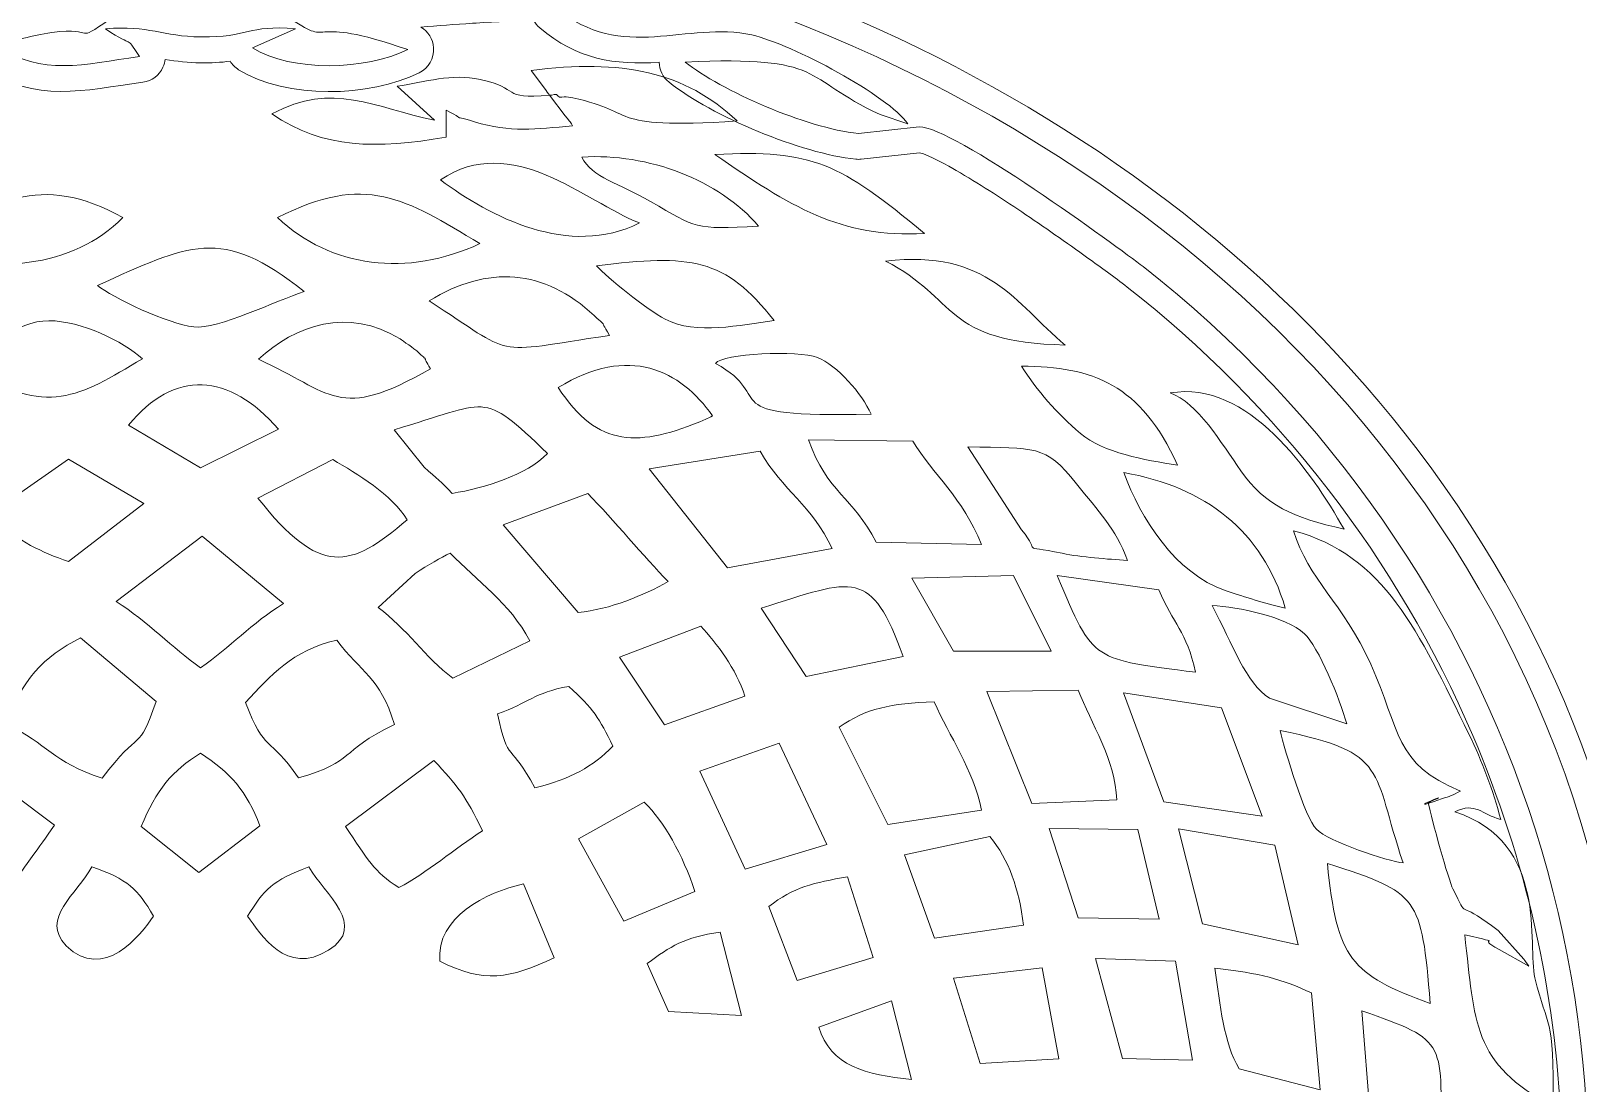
# Model space of a CAD drawing. Header units: millimetres. Extents: x -95 to 95, y -175 to 175.
# Drawn here: x -1.82 to 19.02, y 88.67 to 102.84 of the extents above; entities that cross this region are included whole.
import ezdxf

# ---------------------------------------------------------------- set-up
doc = ezdxf.new("R2010")
doc.units = ezdxf.units.MM
doc.header["$MEASUREMENT"] = 0
doc.layers.add('Camada 1', color=7, linetype='Continuous')

msp = doc.modelspace()

# ---------------------------------------------------------------- linework, layer by layer
at = {"layer": 'Camada 1', "color": 250, "lineweight": 9}
for points, knots in [([(2.7243, 171.2466), (2.7243, 171.2466), (2.7243, 166.6666), (2.7243, 166.6666), (2.7243, 166.6666), (18.2422, 164.5823), (30.4743, 141.1162), (30.4743, 112.4742), (30.4743, 112.4742), (30.4743, 82.4611), (17.0433, 58.13), (0.4743, 58.13), (0.4743, 58.13), (-16.0947, 58.13), (-29.5257, 82.4611), (-29.5257, 112.4742), (-29.5257, 112.4742), (-29.5257, 141.1162), (-17.2936, 164.5823), (-1.7757, 166.6666), (-1.7757, 166.6666), (-1.7757, 166.6666), (-1.7757, 171.2466), (-1.7757, 171.2466), (-1.7757, 171.2466), (-1.7757, 172.4893), (-0.7684, 173.4966), (0.4743, 173.4966), (0.4743, 173.4966), (1.717, 173.4966), (2.7243, 172.4893), (2.7243, 171.2466)], [0, 0, 0, 0, 0.1111111, 0.1111111, 0.1111111, 0.1111111, 0.2222222, 0.2222222, 0.2222222, 0.2222222, 0.3333333, 0.3333333, 0.3333333, 0.3333333, 0.4444444, 0.4444444, 0.4444444, 0.4444444, 0.5555556, 0.5555556, 0.5555556, 0.5555556, 0.6666667, 0.6666667, 0.6666667, 0.6666667, 0.7777778, 0.7777778, 0.7777778, 0.7777778, 1, 1, 1, 1]), ([(2.7243, 171.2466), (2.7243, 171.2466), (2.7243, 166.6666), (2.7243, 166.6666), (2.7243, 166.6666), (18.2422, 164.5823), (30.4743, 141.1162), (30.4743, 112.4742), (30.4743, 112.4742), (30.4743, 82.4611), (17.0433, 58.13), (0.4743, 58.13), (0.4743, 58.13), (-16.0947, 58.13), (-29.5257, 82.4611), (-29.5257, 112.4742), (-29.5257, 112.4742), (-29.5257, 141.1162), (-17.2936, 164.5823), (-1.7757, 166.6666), (-1.7757, 166.6666), (-1.7757, 166.6666), (-1.7757, 171.2466), (-1.7757, 171.2466), (-1.7757, 171.2466), (-1.7757, 172.4893), (-0.7684, 173.4966), (0.4743, 173.4966), (0.4743, 173.4966), (1.717, 173.4966), (2.7243, 172.4893), (2.7243, 171.2466)], [0, 0, 0, 0, 0.1111111, 0.1111111, 0.1111111, 0.1111111, 0.2222222, 0.2222222, 0.2222222, 0.2222222, 0.3333333, 0.3333333, 0.3333333, 0.3333333, 0.4444444, 0.4444444, 0.4444444, 0.4444444, 0.5555556, 0.5555556, 0.5555556, 0.5555556, 0.6666667, 0.6666667, 0.6666667, 0.6666667, 0.7777778, 0.7777778, 0.7777778, 0.7777778, 1, 1, 1, 1]), ([(3.7737, 101.7733), (4.1317, 101.5879), (3.76, 101.7403), (4.1569, 101.6165), (4.1569, 101.6165), (4.6421, 101.4652), (4.9782, 101.5233), (5.4768, 101.5605), (5.4768, 101.5605), (5.4272, 101.6495), (5.461, 101.5864), (5.3768, 101.6984), (5.3768, 101.6984), (5.3768, 101.6984), (5.1683, 101.9728), (5.1683, 101.9728), (5.1683, 101.9728), (5.2056, 101.9716), (5.2607, 102.0047), (5.28, 101.9645), (5.28, 101.9645), (5.2989, 101.9249), (5.3638, 101.959), (5.3897, 101.9544), (5.3897, 101.9544), (6.411, 101.771), (5.8339, 101.5052), (7.6932, 101.6276), (7.6932, 101.6276), (6.9975, 102.2907), (6.1328, 102.4653), (4.918, 102.309), (4.918, 102.309), (4.918, 102.309), (5.1113, 102.0512), (5.1113, 102.0512), (5.1113, 102.0512), (5.1218, 102.037), (5.1517, 102.0005), (5.1683, 101.9728), (5.1683, 101.9728), (4.4944, 101.9178), (4.7913, 102.07), (4.2339, 102.1877), (4.2339, 102.1877), (3.8479, 102.2692), (3.4931, 102.1511), (3.1172, 102.0959), (3.1172, 102.0959), (3.1172, 102.0959), (3.6187, 101.6376), (3.6187, 101.6376), (3.6187, 101.6376), (2.8128, 101.805), (2.2485, 102.1665), (1.4291, 101.7235), (1.4291, 101.7235), (2.125, 101.2448), (2.8357, 101.2526), (3.7737, 101.4081), (3.7737, 101.4081), (3.7737, 101.4081), (3.7737, 101.7733), (3.7737, 101.7733)], [0, 0, 0, 0, 0.0588235, 0.0588235, 0.0588235, 0.0588235, 0.1176471, 0.1176471, 0.1176471, 0.1176471, 0.1764706, 0.1764706, 0.1764706, 0.1764706, 0.2352941, 0.2352941, 0.2352941, 0.2352941, 0.2941176, 0.2941176, 0.2941176, 0.2941176, 0.3529412, 0.3529412, 0.3529412, 0.3529412, 0.4117647, 0.4117647, 0.4117647, 0.4117647, 0.4705882, 0.4705882, 0.4705882, 0.4705882, 0.5294118, 0.5294118, 0.5294118, 0.5294118, 0.5882353, 0.5882353, 0.5882353, 0.5882353, 0.6470588, 0.6470588, 0.6470588, 0.6470588, 0.7058824, 0.7058824, 0.7058824, 0.7058824, 0.7647059, 0.7647059, 0.7647059, 0.7647059, 0.8235294, 0.8235294, 0.8235294, 0.8235294, 0.8823529, 0.8823529, 0.8823529, 0.8823529, 1, 1, 1, 1]), ([(3.699, 100.8336), (4.3598, 100.3385), (5.4343, 99.7778), (6.3766, 100.2536), (6.3766, 100.2536), (5.6458, 100.543), (4.6565, 101.4874), (3.699, 100.8336)], [0, 0, 0, 0, 0.3333333, 0.3333333, 0.3333333, 0.3333333, 1, 1, 1, 1]), ([(10.2146, 100.113), (9.0749, 101.0598), (8.7093, 101.245), (7.3933, 101.1761), (7.3933, 101.1761), (8.4007, 100.4818), (9.088, 100.0424), (10.2146, 100.113)], [0, 0, 0, 0, 0.3333333, 0.3333333, 0.3333333, 0.3333333, 1, 1, 1, 1]), ([(7.9827, 100.2114), (7.448, 100.8337), (6.5008, 101.1961), (5.6028, 101.1416), (5.6028, 101.1416), (5.7361, 100.8658), (6.1085, 100.7841), (6.5254, 100.5449), (6.5254, 100.5449), (7.1636, 100.1786), (7.0979, 100.1655), (7.9827, 100.2114)], [0, 0, 0, 0, 0.25, 0.25, 0.25, 0.25, 0.5, 0.5, 0.5, 0.5, 1, 1, 1, 1]), ([(-3.2844, 99.9824), (-2.3731, 99.501), (-1.2399, 99.6606), (-0.577, 100.3251), (-0.577, 100.3251), (-1.6993, 100.954), (-2.3418, 100.5184), (-3.2844, 99.9824)], [0, 0, 0, 0, 0.3333333, 0.3333333, 0.3333333, 0.3333333, 1, 1, 1, 1]), ([(1.5056, 100.3251), (2.2185, 99.6493), (3.2536, 99.5209), (4.2307, 99.975), (4.2307, 99.975), (3.2203, 100.5836), (2.6914, 100.9325), (1.5056, 100.3251)], [0, 0, 0, 0, 0.3333333, 0.3333333, 0.3333333, 0.3333333, 1, 1, 1, 1]), ([(-0.9209, 99.4115), (-0.722, 99.25), (0.0377, 98.8906), (0.3764, 98.8526), (0.3764, 98.8526), (0.7046, 98.8157), (1.4892, 99.2119), (1.8622, 99.3285), (1.8622, 99.3285), (0.7466, 100.2262), (0.3088, 99.9635), (-0.9209, 99.4115)], [0, 0, 0, 0, 0.25, 0.25, 0.25, 0.25, 0.5, 0.5, 0.5, 0.5, 1, 1, 1, 1]), ([(5.8, 99.6771), (5.9434, 99.517), (6.4743, 99.0881), (6.7228, 98.9582), (6.7228, 98.9582), (7.1438, 98.7381), (7.7343, 98.8823), (8.1908, 98.9392), (8.1908, 98.9392), (7.5306, 99.7894), (7.0706, 99.8323), (5.8, 99.6771)], [0, 0, 0, 0, 0.25, 0.25, 0.25, 0.25, 0.5, 0.5, 0.5, 0.5, 1, 1, 1, 1]), ([(12.1107, 98.6099), (11.4304, 99.175), (11.0827, 99.899), (9.6915, 99.7407), (9.6915, 99.7407), (10.6703, 99.2412), (10.4571, 98.6452), (12.1107, 98.6099)], [0, 0, 0, 0, 0.3333333, 0.3333333, 0.3333333, 0.3333333, 1, 1, 1, 1]), ([(3.5453, 99.2028), (4.7344, 98.4462), (4.3255, 98.4897), (5.9753, 98.7396), (5.9753, 98.7396), (5.802, 99.0137), (5.9814, 98.8061), (5.7692, 99.0051), (5.7692, 99.0051), (5.0973, 99.6355), (4.333, 99.6911), (3.5453, 99.2028)], [0, 0, 0, 0, 0.25, 0.25, 0.25, 0.25, 0.5, 0.5, 0.5, 0.5, 1, 1, 1, 1]), ([(1.2469, 98.4178), (2.2423, 97.9702), (2.3148, 97.5665), (3.5639, 98.2912), (3.5639, 98.2912), (3.4359, 98.4887), (3.5667, 98.3605), (3.3797, 98.5292), (3.3797, 98.5292), (3.3579, 98.5488), (3.1868, 98.671), (3.1539, 98.6916), (3.1539, 98.6916), (2.4605, 99.1261), (1.7332, 98.8742), (1.2469, 98.4178)], [0, 0, 0, 0, 0.2, 0.2, 0.2, 0.2, 0.4, 0.4, 0.4, 0.4, 0.6, 0.6, 0.6, 0.6, 1, 1, 1, 1]), ([(-2.6604, 98.2912), (-1.5823, 97.6463), (-1.1851, 97.9037), (-0.315, 98.4252), (-0.315, 98.4252), (-0.5703, 98.6581), (-1.1392, 98.9349), (-1.5738, 98.9372), (-1.5738, 98.9372), (-2.021, 98.9397), (-2.4008, 98.5429), (-2.6604, 98.2912)], [0, 0, 0, 0, 0.25, 0.25, 0.25, 0.25, 0.5, 0.5, 0.5, 0.5, 1, 1, 1, 1]), ([(5.2838, 98.0369), (5.8215, 97.216), (6.3664, 97.2295), (7.2728, 97.6095), (7.2728, 97.6095), (7.2935, 97.6182), (7.3324, 97.6393), (7.3614, 97.6555), (7.3614, 97.6555), (6.9328, 98.2715), (6.2365, 98.6212), (5.2838, 98.0369)], [0, 0, 0, 0, 0.25, 0.25, 0.25, 0.25, 0.5, 0.5, 0.5, 0.5, 1, 1, 1, 1]), ([(7.402, 98.3622), (8.2575, 97.8983), (7.2889, 97.6307), (9.4959, 97.6789), (9.4959, 97.6789), (9.3777, 97.956), (9.0389, 98.3357), (8.7734, 98.4429), (8.7734, 98.4429), (8.5235, 98.5438), (7.4881, 98.4932), (7.402, 98.3622)], [0, 0, 0, 0, 0.25, 0.25, 0.25, 0.25, 0.5, 0.5, 0.5, 0.5, 1, 1, 1, 1]), ([(-0.5022, 97.5284), (-0.5022, 97.5284), (0.4682, 96.954), (0.4682, 96.954), (0.4682, 96.954), (0.4682, 96.954), (1.5194, 97.4759), (1.5194, 97.4759), (1.5194, 97.4759), (0.8539, 98.2391), (0.1143, 98.2859), (-0.5022, 97.5284)], [0, 0, 0, 0, 0.25, 0.25, 0.25, 0.25, 0.5, 0.5, 0.5, 0.5, 1, 1, 1, 1]), ([(13.6248, 96.9917), (13.1205, 98.0838), (12.4863, 98.3203), (11.5241, 98.3244), (11.5241, 98.3244), (11.7306, 97.9972), (11.9976, 97.6875), (12.3145, 97.4197), (12.3145, 97.4197), (12.6263, 97.1562), (13.175, 97.0625), (13.6248, 96.9917)], [0, 0, 0, 0, 0.25, 0.25, 0.25, 0.25, 0.5, 0.5, 0.5, 0.5, 1, 1, 1, 1]), ([(15.8657, 96.1291), (15.4234, 96.9014), (14.5752, 98.1497), (13.524, 97.9635), (13.524, 97.9635), (13.8855, 97.8444), (14.2157, 97.2859), (14.476, 96.9163), (14.476, 96.9163), (14.8093, 96.443), (15.1764, 96.287), (15.8657, 96.1291)], [0, 0, 0, 0, 0.25, 0.25, 0.25, 0.25, 0.5, 0.5, 0.5, 0.5, 1, 1, 1, 1]), ([(3.0731, 97.4693), (3.0731, 97.4693), (3.4788, 96.9641), (3.4788, 96.9641), (3.4788, 96.9641), (3.6549, 96.8085), (3.7088, 96.771), (3.8543, 96.6118), (3.8543, 96.6118), (4.3001, 96.6817), (4.8575, 96.8598), (5.139, 97.1476), (5.139, 97.1476), (4.241, 98.0276), (4.3448, 97.8336), (3.0731, 97.4693)], [0, 0, 0, 0, 0.2, 0.2, 0.2, 0.2, 0.4, 0.4, 0.4, 0.4, 0.6, 0.6, 0.6, 0.6, 1, 1, 1, 1]), ([(9.5645, 95.9538), (9.5645, 95.9538), (10.9817, 95.9239), (10.9817, 95.9239), (10.9817, 95.9239), (10.7345, 96.5503), (10.3317, 96.867), (10.0581, 97.3139), (10.0581, 97.3139), (10.0581, 97.3139), (8.6528, 97.3315), (8.6528, 97.3315), (8.6528, 97.3315), (8.9106, 96.6175), (9.2528, 96.5613), (9.5645, 95.9538)], [0, 0, 0, 0, 0.2, 0.2, 0.2, 0.2, 0.4, 0.4, 0.4, 0.4, 0.6, 0.6, 0.6, 0.6, 1, 1, 1, 1]), ([(12.9475, 95.708), (12.791, 96.1471), (12.5585, 96.3659), (12.2628, 96.7393), (12.2628, 96.7393), (11.8306, 97.285), (11.7167, 97.2093), (10.7977, 97.2398), (10.7977, 97.2398), (10.7977, 97.2398), (11.5211, 96.1224), (11.5211, 96.1224), (11.5211, 96.1224), (11.8176, 95.7729), (11.4496, 95.9324), (12.0714, 95.8043), (12.0714, 95.8043), (12.3338, 95.7502), (12.6787, 95.7262), (12.9475, 95.708)], [0, 0, 0, 0, 0.1666667, 0.1666667, 0.1666667, 0.1666667, 0.3333333, 0.3333333, 0.3333333, 0.3333333, 0.5, 0.5, 0.5, 0.5, 0.6666667, 0.6666667, 0.6666667, 0.6666667, 1, 1, 1, 1]), ([(6.5073, 96.9432), (6.5073, 96.9432), (7.5619, 95.609), (7.5619, 95.609), (7.5619, 95.609), (7.5619, 95.609), (8.9713, 95.8671), (8.9713, 95.8671), (8.9713, 95.8671), (8.7022, 96.4563), (8.3058, 96.6438), (8.0045, 97.1783), (8.0045, 97.1783), (8.0045, 97.1783), (6.5073, 96.9432), (6.5073, 96.9432)], [0, 0, 0, 0, 0.2, 0.2, 0.2, 0.2, 0.4, 0.4, 0.4, 0.4, 0.6, 0.6, 0.6, 0.6, 1, 1, 1, 1]), ([(-2.31, 96.2572), (-1.9676, 95.9573), (-1.677, 95.8221), (-1.3117, 95.6938), (-1.3117, 95.6938), (-1.3117, 95.6938), (-0.2938, 96.4764), (-0.2938, 96.4764), (-0.2938, 96.4764), (-0.2938, 96.4764), (-1.3098, 97.0711), (-1.3098, 97.0711), (-1.3098, 97.0711), (-1.3098, 97.0711), (-2.087, 96.5268), (-2.087, 96.5268), (-2.087, 96.5268), (-2.3241, 96.3094), (-2.2133, 96.4132), (-2.31, 96.2572)], [0, 0, 0, 0, 0.1666667, 0.1666667, 0.1666667, 0.1666667, 0.3333333, 0.3333333, 0.3333333, 0.3333333, 0.5, 0.5, 0.5, 0.5, 0.6666667, 0.6666667, 0.6666667, 0.6666667, 1, 1, 1, 1]), ([(1.2414, 96.5461), (2.0757, 95.4901), (2.4818, 95.5904), (3.2491, 96.2572), (3.2491, 96.2572), (3.0454, 96.5955), (2.5764, 96.8765), (2.2481, 97.0659), (2.2481, 97.0659), (2.2481, 97.0659), (1.2414, 96.5461), (1.2414, 96.5461)], [0, 0, 0, 0, 0.25, 0.25, 0.25, 0.25, 0.5, 0.5, 0.5, 0.5, 1, 1, 1, 1]), ([(15.0741, 95.0675), (14.7696, 96.1005), (13.9968, 96.7017), (12.9004, 96.8909), (12.9004, 96.8909), (13.1207, 96.2805), (13.5973, 95.5305), (14.2638, 95.3054), (14.2638, 95.3054), (14.5674, 95.2028), (14.7658, 95.1396), (15.0741, 95.0675)], [0, 0, 0, 0, 0.25, 0.25, 0.25, 0.25, 0.5, 0.5, 0.5, 0.5, 1, 1, 1, 1]), ([(4.5408, 96.1883), (4.5408, 96.1883), (5.5508, 95.0049), (5.5508, 95.0049), (5.5508, 95.0049), (5.9905, 95.054), (6.4277, 95.2329), (6.766, 95.4239), (6.766, 95.4239), (6.4386, 95.7515), (6.0304, 96.2593), (5.6808, 96.6076), (5.6808, 96.6076), (5.6808, 96.6076), (4.5408, 96.1883), (4.5408, 96.1883)], [0, 0, 0, 0, 0.2, 0.2, 0.2, 0.2, 0.4, 0.4, 0.4, 0.4, 0.6, 0.6, 0.6, 0.6, 1, 1, 1, 1]), ([(-0.6681, 95.1553), (-0.2404, 94.8841), (0.0879, 94.531), (0.4682, 94.2622), (0.4682, 94.2622), (0.8689, 94.5368), (1.1519, 94.8651), (1.5856, 95.126), (1.5856, 95.126), (1.5856, 95.126), (0.4892, 96.0345), (0.4892, 96.0345), (0.4892, 96.0345), (0.4892, 96.0345), (-0.6681, 95.1553), (-0.6681, 95.1553)], [0, 0, 0, 0, 0.2, 0.2, 0.2, 0.2, 0.4, 0.4, 0.4, 0.4, 0.6, 0.6, 0.6, 0.6, 1, 1, 1, 1]), ([(17.4902, 90.6668), (17.6277, 89.4771), (17.5866, 88.9376), (18.6781, 88.3543), (18.6781, 88.3543), (18.6932, 89.6369), (18.6079, 89.3606), (18.4354, 90.0857), (18.4354, 90.0857), (18.3306, 90.5259), (18.6312, 91.913), (17.3571, 92.3214), (17.3571, 92.3214), (17.6361, 92.4628), (17.7158, 92.2848), (17.9749, 92.2195), (17.9749, 92.2195), (17.8738, 92.6053), (17.7232, 93.0082), (17.5473, 93.3671), (17.5473, 93.3671), (16.864, 94.761), (16.4087, 95.7778), (15.1868, 96.1073), (15.1868, 96.1073), (15.3771, 95.4571), (15.8561, 95.132), (16.2238, 94.3133), (16.2238, 94.3133), (16.6265, 93.4163), (16.5394, 92.9631), (17.432, 92.6019), (17.432, 92.6019), (17.3197, 92.5384), (17.2952, 92.5359), (17.1787, 92.4955), (17.1787, 92.4955), (16.5458, 92.2757), (17.47, 92.6592), (16.999, 92.4435), (16.999, 92.4435), (17.0445, 92.2259), (17.2732, 91.3977), (17.3311, 91.2838), (17.3311, 91.2838), (17.5542, 90.8455), (17.3755, 91.1409), (17.7936, 90.8299), (17.7936, 90.8299), (17.8154, 90.8137), (17.8469, 90.7948), (17.8685, 90.778), (17.8685, 90.778), (17.8902, 90.761), (17.9201, 90.7406), (17.9414, 90.7225), (17.9414, 90.7225), (17.9414, 90.7225), (18.2842, 90.3386), (18.2842, 90.3386), (18.2842, 90.3386), (18.3019, 90.3157), (18.3304, 90.2761), (18.3512, 90.2433), (18.3512, 90.2433), (18.3512, 90.2433), (17.9521, 90.4677), (17.9521, 90.4677), (17.9521, 90.4677), (17.5929, 90.6571), (18.1065, 90.5198), (17.4902, 90.6668)], [0, 0, 0, 0, 0.0526316, 0.0526316, 0.0526316, 0.0526316, 0.1052632, 0.1052632, 0.1052632, 0.1052632, 0.1578947, 0.1578947, 0.1578947, 0.1578947, 0.2105263, 0.2105263, 0.2105263, 0.2105263, 0.2631579, 0.2631579, 0.2631579, 0.2631579, 0.3157895, 0.3157895, 0.3157895, 0.3157895, 0.3684211, 0.3684211, 0.3684211, 0.3684211, 0.4210526, 0.4210526, 0.4210526, 0.4210526, 0.4736842, 0.4736842, 0.4736842, 0.4736842, 0.5263158, 0.5263158, 0.5263158, 0.5263158, 0.5789474, 0.5789474, 0.5789474, 0.5789474, 0.6315789, 0.6315789, 0.6315789, 0.6315789, 0.6842105, 0.6842105, 0.6842105, 0.6842105, 0.7368421, 0.7368421, 0.7368421, 0.7368421, 0.7894737, 0.7894737, 0.7894737, 0.7894737, 0.8421053, 0.8421053, 0.8421053, 0.8421053, 0.8947368, 0.8947368, 0.8947368, 0.8947368, 1, 1, 1, 1]), ([(2.861, 95.0724), (3.2435, 94.7935), (3.4904, 94.3995), (3.8667, 94.1224), (3.8667, 94.1224), (3.8667, 94.1224), (4.8998, 94.6234), (4.8998, 94.6234), (4.8998, 94.6234), (4.6325, 95.1406), (4.1941, 95.4289), (3.8283, 95.8084), (3.8283, 95.8084), (3.706, 95.7423), (3.5344, 95.6512), (3.3569, 95.5342), (3.3569, 95.5342), (3.3569, 95.5342), (2.861, 95.0724), (2.861, 95.0724)], [0, 0, 0, 0, 0.1666667, 0.1666667, 0.1666667, 0.1666667, 0.3333333, 0.3333333, 0.3333333, 0.3333333, 0.5, 0.5, 0.5, 0.5, 0.6666667, 0.6666667, 0.6666667, 0.6666667, 1, 1, 1, 1]), ([(8.0169, 95.065), (8.0169, 95.065), (8.6247, 94.1443), (8.6247, 94.1443), (8.6247, 94.1443), (8.6247, 94.1443), (9.929, 94.4156), (9.929, 94.4156), (9.929, 94.4156), (9.4953, 95.6053), (9.2796, 95.4685), (8.0169, 95.065)], [0, 0, 0, 0, 0.25, 0.25, 0.25, 0.25, 0.5, 0.5, 0.5, 0.5, 1, 1, 1, 1]), ([(10.6085, 94.4844), (10.6085, 94.4844), (11.9224, 94.4861), (11.9224, 94.4861), (11.9224, 94.4861), (11.9224, 94.4861), (11.4139, 95.5046), (11.4139, 95.5046), (11.4139, 95.5046), (11.4139, 95.5046), (10.0468, 95.4694), (10.0468, 95.4694), (10.0468, 95.4694), (10.0468, 95.4694), (10.6085, 94.4844), (10.6085, 94.4844)], [0, 0, 0, 0, 0.2, 0.2, 0.2, 0.2, 0.4, 0.4, 0.4, 0.4, 0.6, 0.6, 0.6, 0.6, 1, 1, 1, 1]), ([(13.8642, 94.2014), (13.7457, 94.7582), (13.5644, 94.8508), (13.3716, 95.3122), (13.3716, 95.3122), (13.3716, 95.3122), (12.002, 95.506), (12.002, 95.506), (12.002, 95.506), (12.5017, 94.3083), (12.4819, 94.3909), (13.8642, 94.2014)], [0, 0, 0, 0, 0.25, 0.25, 0.25, 0.25, 0.5, 0.5, 0.5, 0.5, 1, 1, 1, 1]), ([(15.9009, 93.5063), (15.8123, 93.8404), (15.5197, 94.5489), (15.3309, 94.7214), (15.3309, 94.7214), (15.0753, 94.9549), (14.4439, 95.0809), (14.0887, 95.1012), (14.0887, 95.1012), (14.3682, 94.5754), (14.5403, 94.0559), (14.8636, 93.8523), (14.8636, 93.8523), (14.8636, 93.8523), (15.9009, 93.5063), (15.9009, 93.5063)], [0, 0, 0, 0, 0.2, 0.2, 0.2, 0.2, 0.4, 0.4, 0.4, 0.4, 0.6, 0.6, 0.6, 0.6, 1, 1, 1, 1]), ([(6.1093, 94.4056), (6.1093, 94.4056), (6.7166, 93.4962), (6.7166, 93.4962), (6.7166, 93.4962), (6.7166, 93.4962), (7.797, 93.8818), (7.797, 93.8818), (7.797, 93.8818), (7.6817, 94.2485), (7.4174, 94.5961), (7.2035, 94.8217), (7.2035, 94.8217), (7.2035, 94.8217), (6.1093, 94.4056), (6.1093, 94.4056)], [0, 0, 0, 0, 0.2, 0.2, 0.2, 0.2, 0.4, 0.4, 0.4, 0.4, 0.6, 0.6, 0.6, 0.6, 1, 1, 1, 1]), ([(-2.1435, 93.5033), (-1.579, 93.2333), (-1.5342, 92.997), (-0.8584, 92.7758), (-0.8584, 92.7758), (-0.3372, 93.4633), (-0.3687, 93.1057), (-0.1308, 93.807), (-0.1308, 93.807), (-0.1308, 93.807), (-1.1481, 94.664), (-1.1481, 94.664), (-1.1481, 94.664), (-1.6483, 94.416), (-1.9525, 94.0823), (-2.1435, 93.5033)], [0, 0, 0, 0, 0.2, 0.2, 0.2, 0.2, 0.4, 0.4, 0.4, 0.4, 0.6, 0.6, 0.6, 0.6, 1, 1, 1, 1]), ([(1.0746, 93.7951), (1.3369, 93.1014), (1.3847, 93.3611), (1.7893, 92.7803), (1.7893, 92.7803), (2.5755, 93.0076), (2.3051, 93.1212), (3.0799, 93.5003), (3.0799, 93.5003), (2.8764, 94.1499), (2.6343, 94.1928), (2.3012, 94.6344), (2.3012, 94.6344), (1.7031, 94.4977), (1.4124, 94.1567), (1.0746, 93.7951)], [0, 0, 0, 0, 0.2, 0.2, 0.2, 0.2, 0.4, 0.4, 0.4, 0.4, 0.6, 0.6, 0.6, 0.6, 1, 1, 1, 1]), ([(4.4651, 93.6427), (4.6126, 92.9549), (4.6394, 93.2683), (4.9692, 92.6462), (4.9692, 92.6462), (5.4479, 92.7588), (5.7528, 92.935), (6.02, 93.2063), (6.02, 93.2063), (5.8379, 93.5841), (5.7586, 93.7102), (5.4265, 94.0122), (5.4265, 94.0122), (4.9523, 93.9243), (4.8947, 93.7914), (4.4651, 93.6427)], [0, 0, 0, 0, 0.2, 0.2, 0.2, 0.2, 0.4, 0.4, 0.4, 0.4, 0.6, 0.6, 0.6, 0.6, 1, 1, 1, 1]), ([(11.6619, 92.4361), (11.6619, 92.4361), (12.8037, 92.4826), (12.8037, 92.4826), (12.8037, 92.4826), (12.791, 93.0145), (12.4542, 93.5225), (12.286, 93.9606), (12.286, 93.9606), (12.286, 93.9606), (11.0554, 93.9423), (11.0554, 93.9423), (11.0554, 93.9423), (11.0554, 93.9423), (11.6619, 92.4361), (11.6619, 92.4361)], [0, 0, 0, 0, 0.2, 0.2, 0.2, 0.2, 0.4, 0.4, 0.4, 0.4, 0.6, 0.6, 0.6, 0.6, 1, 1, 1, 1]), ([(9.0681, 93.4605), (9.0681, 93.4605), (9.723, 92.1498), (9.723, 92.1498), (9.723, 92.1498), (9.723, 92.1498), (10.9833, 92.3461), (10.9833, 92.3461), (10.9833, 92.3461), (10.8716, 92.8898), (10.5529, 93.3419), (10.3472, 93.8027), (10.3472, 93.8027), (9.7622, 93.783), (9.4231, 93.7161), (9.0681, 93.4605)], [0, 0, 0, 0, 0.2, 0.2, 0.2, 0.2, 0.4, 0.4, 0.4, 0.4, 0.6, 0.6, 0.6, 0.6, 1, 1, 1, 1]), ([(13.4387, 92.4556), (13.4387, 92.4556), (14.7611, 92.2625), (14.7611, 92.2625), (14.7611, 92.2625), (14.7611, 92.2625), (14.2157, 93.7228), (14.2157, 93.7228), (14.2157, 93.7228), (14.2157, 93.7228), (12.8953, 93.9252), (12.8953, 93.9252), (12.8953, 93.9252), (12.8953, 93.9252), (13.4387, 92.4556), (13.4387, 92.4556)], [0, 0, 0, 0, 0.2, 0.2, 0.2, 0.2, 0.4, 0.4, 0.4, 0.4, 0.6, 0.6, 0.6, 0.6, 1, 1, 1, 1]), ([(16.6609, 91.6345), (16.2334, 92.8901), (16.4858, 93.1205), (15.0046, 93.4167), (15.0046, 93.4167), (15.0687, 93.1396), (15.3398, 92.2447), (15.493, 92.0877), (15.493, 92.0877), (15.6525, 91.9242), (16.4555, 91.6554), (16.6609, 91.6345)], [0, 0, 0, 0, 0.25, 0.25, 0.25, 0.25, 0.5, 0.5, 0.5, 0.5, 1, 1, 1, 1]), ([(7.1895, 92.8683), (7.1895, 92.8683), (7.803, 91.5477), (7.803, 91.5477), (7.803, 91.5477), (7.803, 91.5477), (8.9009, 91.8826), (8.9009, 91.8826), (8.9009, 91.8826), (8.9009, 91.8826), (8.2611, 93.2454), (8.2611, 93.2454), (8.2611, 93.2454), (8.2611, 93.2454), (7.1895, 92.8683), (7.1895, 92.8683)], [0, 0, 0, 0, 0.2, 0.2, 0.2, 0.2, 0.4, 0.4, 0.4, 0.4, 0.6, 0.6, 0.6, 0.6, 1, 1, 1, 1]), ([(-3.354, 92.089), (-3.354, 92.089), (-2.2171, 91.2847), (-2.2171, 91.2847), (-2.2171, 91.2847), (-1.8382, 91.5308), (-2.0999, 91.3174), (-1.8213, 91.6913), (-1.8213, 91.6913), (-1.692, 91.865), (-1.6185, 91.9677), (-1.4999, 92.1422), (-1.4999, 92.1422), (-1.4999, 92.1422), (-2.6627, 93.015), (-2.6627, 93.015), (-2.6627, 93.015), (-2.6627, 93.015), (-3.354, 92.089), (-3.354, 92.089)], [0, 0, 0, 0, 0.1666667, 0.1666667, 0.1666667, 0.1666667, 0.3333333, 0.3333333, 0.3333333, 0.3333333, 0.5, 0.5, 0.5, 0.5, 0.6666667, 0.6666667, 0.6666667, 0.6666667, 1, 1, 1, 1]), ([(-0.3299, 92.1228), (-0.3299, 92.1228), (0.4434, 91.5064), (0.4434, 91.5064), (0.4434, 91.5064), (0.4434, 91.5064), (1.2672, 92.1338), (1.2672, 92.1338), (1.2672, 92.1338), (1.0869, 92.6052), (0.8708, 92.8505), (0.4682, 93.1124), (0.4682, 93.1124), (0.0936, 92.8816), (-0.135, 92.6162), (-0.3299, 92.1228)], [0, 0, 0, 0, 0.2, 0.2, 0.2, 0.2, 0.4, 0.4, 0.4, 0.4, 0.6, 0.6, 0.6, 0.6, 1, 1, 1, 1]), ([(2.4199, 92.1233), (2.7225, 91.6816), (2.7964, 91.5152), (3.138, 91.3024), (3.138, 91.3024), (3.5094, 91.4978), (3.8941, 91.8278), (4.2635, 92.0666), (4.2635, 92.0666), (4.0442, 92.5336), (3.9213, 92.6813), (3.6094, 93.0151), (3.6094, 93.0151), (3.6094, 93.0151), (2.4199, 92.1233), (2.4199, 92.1233)], [0, 0, 0, 0, 0.2, 0.2, 0.2, 0.2, 0.4, 0.4, 0.4, 0.4, 0.6, 0.6, 0.6, 0.6, 1, 1, 1, 1]), ([(5.5562, 91.9591), (5.5562, 91.9591), (6.1683, 90.85), (6.1683, 90.85), (6.1683, 90.85), (6.1683, 90.85), (7.1249, 91.249), (7.1249, 91.249), (7.1249, 91.249), (6.959, 91.7457), (6.7103, 92.1928), (6.4436, 92.451), (6.4436, 92.451), (6.4436, 92.451), (5.5562, 91.9591), (5.5562, 91.9591)], [0, 0, 0, 0, 0.2, 0.2, 0.2, 0.2, 0.4, 0.4, 0.4, 0.4, 0.6, 0.6, 0.6, 0.6, 1, 1, 1, 1]), ([(12.2833, 90.8925), (12.2833, 90.8925), (13.375, 90.8755), (13.375, 90.8755), (13.375, 90.8755), (13.375, 90.8755), (13.0878, 92.0855), (13.0878, 92.0855), (13.0878, 92.0855), (13.0878, 92.0855), (11.8936, 92.0974), (11.8936, 92.0974), (11.8936, 92.0974), (11.8936, 92.0974), (12.2833, 90.8925), (12.2833, 90.8925)], [0, 0, 0, 0, 0.2, 0.2, 0.2, 0.2, 0.4, 0.4, 0.4, 0.4, 0.6, 0.6, 0.6, 0.6, 1, 1, 1, 1]), ([(13.9583, 90.8122), (13.9583, 90.8122), (15.2452, 90.5301), (15.2452, 90.5301), (15.2452, 90.5301), (15.2452, 90.5301), (14.933, 91.8731), (14.933, 91.8731), (14.933, 91.8731), (14.933, 91.8731), (13.6345, 92.0944), (13.6345, 92.0944), (13.6345, 92.0944), (13.6345, 92.0944), (13.9583, 90.8122), (13.9583, 90.8122)], [0, 0, 0, 0, 0.2, 0.2, 0.2, 0.2, 0.4, 0.4, 0.4, 0.4, 0.6, 0.6, 0.6, 0.6, 1, 1, 1, 1]), ([(9.945, 91.7435), (9.945, 91.7435), (10.3489, 90.6224), (10.3489, 90.6224), (10.3489, 90.6224), (10.3489, 90.6224), (11.5491, 90.7976), (11.5491, 90.7976), (11.5491, 90.7976), (11.4885, 91.2823), (11.354, 91.6755), (11.0966, 91.9883), (11.0966, 91.9883), (11.0966, 91.9883), (9.945, 91.7435), (9.945, 91.7435)], [0, 0, 0, 0, 0.2, 0.2, 0.2, 0.2, 0.4, 0.4, 0.4, 0.4, 0.6, 0.6, 0.6, 0.6, 1, 1, 1, 1]), ([(-0.1658, 90.9181), (-0.3785, 91.2871), (-0.5129, 91.4122), (-0.9943, 91.5829), (-0.9943, 91.5829), (-1.1904, 91.2109), (-1.7034, 90.8863), (-1.3392, 90.5191), (-1.3392, 90.5191), (-0.8447, 90.0203), (-0.3297, 90.6676), (-0.1658, 90.9181)], [0, 0, 0, 0, 0.25, 0.25, 0.25, 0.25, 0.5, 0.5, 0.5, 0.5, 1, 1, 1, 1]), ([(1.1014, 90.9181), (1.278, 90.6763), (1.6216, 90.1016), (2.1926, 90.4596), (2.1926, 90.4596), (2.7189, 90.7896), (2.146, 91.208), (1.9252, 91.5795), (1.9252, 91.5795), (1.4396, 91.4048), (1.3191, 91.2676), (1.1014, 90.9181)], [0, 0, 0, 0, 0.25, 0.25, 0.25, 0.25, 0.5, 0.5, 0.5, 0.5, 1, 1, 1, 1]), ([(17.0268, 89.7427), (16.9026, 91.1856), (16.8834, 91.2251), (15.6412, 91.6277), (15.6412, 91.6277), (15.7694, 90.3443), (15.9554, 90.1266), (17.0268, 89.7427)], [0, 0, 0, 0, 0.3333333, 0.3333333, 0.3333333, 0.3333333, 1, 1, 1, 1]), ([(3.6898, 90.3117), (4.2861, 90.0071), (4.6273, 90.0746), (5.2304, 90.3578), (5.2304, 90.3578), (5.2304, 90.3578), (4.816, 91.3509), (4.816, 91.3509), (4.816, 91.3509), (4.3129, 91.2384), (3.6395, 90.906), (3.6898, 90.3117)], [0, 0, 0, 0, 0.25, 0.25, 0.25, 0.25, 0.5, 0.5, 0.5, 0.5, 1, 1, 1, 1]), ([(8.1222, 91.0452), (8.1222, 91.0452), (8.5035, 90.0508), (8.5035, 90.0508), (8.5035, 90.0508), (8.5035, 90.0508), (9.5239, 90.359), (9.5239, 90.359), (9.5239, 90.359), (9.5239, 90.359), (9.1804, 91.4477), (9.1804, 91.4477), (9.1804, 91.4477), (8.7313, 91.3668), (8.4489, 91.3117), (8.1222, 91.0452)], [0, 0, 0, 0, 0.2, 0.2, 0.2, 0.2, 0.4, 0.4, 0.4, 0.4, 0.6, 0.6, 0.6, 0.6, 1, 1, 1, 1]), ([(6.4813, 90.28), (6.4813, 90.28), (6.7694, 89.6333), (6.7694, 89.6333), (6.7694, 89.6333), (6.7694, 89.6333), (7.75, 89.581), (7.75, 89.581), (7.75, 89.581), (7.75, 89.581), (7.4654, 90.7034), (7.4654, 90.7034), (7.4654, 90.7034), (6.9775, 90.632), (6.7985, 90.5105), (6.4813, 90.28)], [0, 0, 0, 0, 0.2, 0.2, 0.2, 0.2, 0.4, 0.4, 0.4, 0.4, 0.6, 0.6, 0.6, 0.6, 1, 1, 1, 1]), ([(10.6057, 90.0837), (10.6057, 90.0837), (10.9673, 88.9305), (10.9673, 88.9305), (10.9673, 88.9305), (10.9673, 88.9305), (12.026, 88.9974), (12.026, 88.9974), (12.026, 88.9974), (12.026, 88.9974), (11.7999, 90.2232), (11.7999, 90.2232), (11.7999, 90.2232), (11.7999, 90.2232), (10.6057, 90.0837), (10.6057, 90.0837)], [0, 0, 0, 0, 0.2, 0.2, 0.2, 0.2, 0.4, 0.4, 0.4, 0.4, 0.6, 0.6, 0.6, 0.6, 1, 1, 1, 1]), ([(12.8825, 89.001), (12.8825, 89.001), (13.8242, 88.9753), (13.8242, 88.9753), (13.8242, 88.9753), (13.8242, 88.9753), (13.5964, 90.3107), (13.5964, 90.3107), (13.5964, 90.3107), (13.5964, 90.3107), (12.5188, 90.3463), (12.5188, 90.3463), (12.5188, 90.3463), (12.5188, 90.3463), (12.8825, 89.001), (12.8825, 89.001)], [0, 0, 0, 0, 0.2, 0.2, 0.2, 0.2, 0.4, 0.4, 0.4, 0.4, 0.6, 0.6, 0.6, 0.6, 1, 1, 1, 1]), ([(14.4533, 88.8588), (14.4533, 88.8588), (15.5446, 88.5773), (15.5446, 88.5773), (15.5446, 88.5773), (15.5446, 88.5773), (15.4256, 89.885), (15.4256, 89.885), (15.4256, 89.885), (15.0291, 90.0666), (14.7412, 90.1517), (14.1236, 90.2144), (14.1236, 90.2144), (14.1989, 89.7154), (14.2445, 89.2143), (14.4533, 88.8588)], [0, 0, 0, 0, 0.2, 0.2, 0.2, 0.2, 0.4, 0.4, 0.4, 0.4, 0.6, 0.6, 0.6, 0.6, 1, 1, 1, 1]), ([(8.7919, 89.4237), (8.9477, 88.8982), (9.4319, 88.7823), (10.0402, 88.7153), (10.0402, 88.7153), (10.0402, 88.7153), (9.7709, 89.7778), (9.7709, 89.7778), (9.7709, 89.7778), (9.7709, 89.7778), (8.7919, 89.4237), (8.7919, 89.4237)], [0, 0, 0, 0, 0.25, 0.25, 0.25, 0.25, 0.5, 0.5, 0.5, 0.5, 1, 1, 1, 1]), ([(16.2149, 88.2301), (16.2149, 88.2301), (17.1622, 87.7548), (17.1622, 87.7548), (17.1622, 87.7548), (17.1786, 89.2375), (17.2883, 89.2336), (16.1031, 89.6409), (16.1031, 89.6409), (16.1031, 89.6409), (16.2149, 88.2301), (16.2149, 88.2301)], [0, 0, 0, 0, 0.25, 0.25, 0.25, 0.25, 0.5, 0.5, 0.5, 0.5, 1, 1, 1, 1])]:
    msp.add_open_spline(points, degree=3, knots=knots, dxfattribs=at)
at = {"layer": 'Camada 1', "color": 175, "lineweight": 9}
msp.add_open_spline([(6.9943, 102.4212), (7.4771, 102.0389), (8.6148, 101.5314), (9.3273, 101.4592), (9.3273, 101.4592), (9.3273, 101.4592), (10.1462, 101.5486), (10.1462, 101.5486), (10.1462, 101.5486), (10.5868, 101.5616), (12.8235, 99.9279), (13.1589, 99.6653), (13.1589, 99.6653), (18.175, 95.7393), (20.4834, 89.0536), (18.3659, 82.6862), (18.3659, 82.6862), (17.4218, 79.8472), (17.3643, 81.3191), (17.0699, 79.2729), (17.0699, 79.2729), (17.6386, 79.5886), (18.7159, 82.1904), (18.995, 83.0689), (18.995, 83.0689), (19.5142, 84.7032), (19.7984, 86.3765), (19.7207, 88.249), (19.7207, 88.249), (19.0546, 104.2858), (-4.7151, 110.729), (-15.4947, 97.0926), (-15.4947, 97.0926), (-17.0972, 95.0654), (-18.5499, 92.1089), (-18.7627, 88.6314), (-18.7627, 88.6314), (-18.9417, 85.7053), (-17.9289, 81.1113), (-16.1878, 79.3311), (-16.1878, 79.3311), (-16.215, 80.854), (-16.3392, 80.1687), (-16.8268, 81.1359), (-16.8268, 81.1359), (-19.047, 85.5396), (-18.4328, 91.2031), (-16.1125, 95.1703), (-16.1125, 95.1703), (-14.1816, 98.4719), (-11.6359, 100.5287), (-8.2897, 102.2196), (-8.2897, 102.2196), (-5.8842, 103.4351), (-5.3045, 102.2278), (-4.3189, 103.162), (-4.3189, 103.162), (-4.3189, 103.162), (-5.4987, 103.2865), (-5.4987, 103.2865), (-5.4987, 103.2865), (-4.5529, 103.4085), (-1.4982, 103.2274), (-0.7496, 103.0011), (-0.7496, 103.0011), (-1.2598, 102.6486), (-0.8993, 102.9037), (-1.5341, 102.8181), (-1.5341, 102.8181), (-1.819, 102.7798), (-2.0025, 102.7128), (-2.2791, 102.6446), (-2.2791, 102.6446), (-1.6516, 102.2239), (-1.1234, 102.3907), (-0.3548, 102.4956), (-0.3548, 102.4956), (-0.5647, 102.8144), (-0.3916, 102.5794), (-0.8111, 102.869), (-0.8111, 102.869), (-0.2217, 102.9207), (-0.0509, 102.7663), (0.474, 102.7589), (0.474, 102.7589), (1.1177, 102.7498), (1.0951, 102.9259), (1.7472, 102.8698), (1.7472, 102.8698), (1.7472, 102.8698), (1.1659, 102.6133), (1.1659, 102.6133), (1.1659, 102.6133), (1.6984, 102.2807), (2.6964, 102.3098), (3.2578, 102.589), (3.2578, 102.589), (1.8459, 103.0785), (2.2817, 102.5988), (1.6875, 102.9996), (1.6875, 102.9996), (2.4267, 103.2149), (5.6398, 103.4545), (6.4964, 103.2927), (6.4964, 103.2927), (6.4964, 103.2927), (5.2597, 103.1488), (5.2597, 103.1488), (5.2597, 103.1488), (6.1393, 102.4043), (7.0258, 102.9827), (7.891, 102.7854), (7.891, 102.7854), (8.4436, 102.6594), (9.7291, 101.9679), (9.9911, 101.5889), (9.9911, 101.5889), (9.9911, 101.5889), (9.6176, 101.7138), (9.6176, 101.7138), (9.6176, 101.7138), (8.544, 102.2159), (8.908, 102.5061), (6.9943, 102.4212)], degree=3, knots=[0, 0, 0, 0, 0.03125, 0.03125, 0.03125, 0.03125, 0.0625, 0.0625, 0.0625, 0.0625, 0.09375, 0.09375, 0.09375, 0.09375, 0.125, 0.125, 0.125, 0.125, 0.15625, 0.15625, 0.15625, 0.15625, 0.1875, 0.1875, 0.1875, 0.1875, 0.21875, 0.21875, 0.21875, 0.21875, 0.25, 0.25, 0.25, 0.25, 0.28125, 0.28125, 0.28125, 0.28125, 0.3125, 0.3125, 0.3125, 0.3125, 0.34375, 0.34375, 0.34375, 0.34375, 0.375, 0.375, 0.375, 0.375, 0.40625, 0.40625, 0.40625, 0.40625, 0.4375, 0.4375, 0.4375, 0.4375, 0.46875, 0.46875, 0.46875, 0.46875, 0.5, 0.5, 0.5, 0.5, 0.53125, 0.53125, 0.53125, 0.53125, 0.5625, 0.5625, 0.5625, 0.5625, 0.59375, 0.59375, 0.59375, 0.59375, 0.625, 0.625, 0.625, 0.625, 0.65625, 0.65625, 0.65625, 0.65625, 0.6875, 0.6875, 0.6875, 0.6875, 0.71875, 0.71875, 0.71875, 0.71875, 0.75, 0.75, 0.75, 0.75, 0.78125, 0.78125, 0.78125, 0.78125, 0.8125, 0.8125, 0.8125, 0.8125, 0.84375, 0.84375, 0.84375, 0.84375, 0.875, 0.875, 0.875, 0.875, 0.90625, 0.90625, 0.90625, 0.90625, 0.9375, 0.9375, 0.9375, 0.9375, 1, 1, 1, 1], dxfattribs=at)
at = {"layer": 'Camada 1', "color": 240, "lineweight": 9}
msp.add_open_spline([(10.1508, 101.1985), (10.1508, 101.1985), (9.3651, 101.1127), (9.3651, 101.1127), (9.3651, 101.1127), (9.3396, 101.11), (9.3177, 101.1099), (9.2922, 101.1125), (9.2922, 101.1125), (8.5574, 101.1869), (7.3559, 101.6903), (6.778, 102.148), (6.778, 102.148), (6.6921, 102.216), (6.6453, 102.3141), (6.6451, 102.4175), (6.6451, 102.4175), (6.043, 102.3785), (5.5402, 102.4548), (5.0346, 102.8828), (5.0346, 102.8828), (4.9994, 102.9126), (4.9713, 102.9474), (4.9508, 102.9854), (4.9508, 102.9854), (4.6761, 102.9758), (4.4015, 102.9612), (4.128, 102.9435), (4.128, 102.9435), (3.8962, 102.9285), (3.6641, 102.9113), (3.4323, 102.8911), (3.4323, 102.8911), (3.5334, 102.8339), (3.5978, 102.7318), (3.6056, 102.6112), (3.6056, 102.6112), (3.6147, 102.4682), (3.5413, 102.3408), (3.413, 102.2769), (3.413, 102.2769), (2.7469, 101.9457), (1.6224, 101.9173), (0.9813, 102.3177), (0.9813, 102.3177), (0.9328, 102.348), (0.8941, 102.3871), (0.8665, 102.4325), (0.8665, 102.4325), (0.7409, 102.4157), (0.6158, 102.4083), (0.4691, 102.4104), (0.4691, 102.4104), (0.3009, 102.4128), (0.1498, 102.4311), (-0.0074, 102.4574), (-0.0074, 102.4574), (-0.0117, 102.4218), (-0.0217, 102.3862), (-0.0375, 102.3515), (-0.0375, 102.3515), (-0.0885, 102.2393), (-0.1855, 102.167), (-0.3077, 102.1503), (-0.3077, 102.1503), (-1.1198, 102.0395), (-1.7336, 101.8592), (-2.4732, 102.3551), (-2.4732, 102.3551), (-2.5904, 102.4336), (-2.6468, 102.5661), (-2.6223, 102.705), (-2.6223, 102.705), (-2.6096, 102.7776), (-2.5767, 102.8409), (-2.5287, 102.8896), (-2.5287, 102.8896), (-2.7482, 102.9067), (-2.9679, 102.9209), (-3.1872, 102.9332), (-3.1872, 102.9332), (-3.467, 102.9489), (-3.7475, 102.9614), (-4.0281, 102.969), (-4.0281, 102.969), (-4.0425, 102.9477), (-4.0596, 102.9276), (-4.0791, 102.909), (-4.0791, 102.909), (-4.3356, 102.666), (-4.6157, 102.5018), (-4.9677, 102.4465), (-4.9677, 102.4465), (-5.3687, 102.3834), (-5.8163, 102.4698), (-6.229, 102.4572), (-6.229, 102.4572), (-6.9058, 102.4364), (-7.533, 102.2115), (-8.1325, 101.9086), (-8.1325, 101.9086), (-11.43, 100.2423), (-13.9273, 98.2163), (-15.8117, 94.9944), (-15.8117, 94.9944), (-18.1434, 91.0076), (-18.6267, 85.48), (-16.5156, 81.2928), (-16.5156, 81.2928), (-16.4462, 81.1553), (-16.367, 81.016), (-16.2687, 80.8968), (-16.2687, 80.8968), (-16.2053, 80.8199), (-16.1318, 80.7526), (-16.0717, 80.6731), (-16.0717, 80.6731), (-15.9627, 80.5289), (-15.9168, 80.3737), (-15.8897, 80.1972), (-15.8897, 80.1972), (-15.8475, 79.9222), (-15.8443, 79.6154), (-15.8394, 79.3373), (-15.8394, 79.3373), (-15.8367, 79.1916), (-15.9189, 79.0658), (-16.0534, 79.0096), (-16.0534, 79.0096), (-16.1878, 78.9533), (-16.3351, 78.9832), (-16.437, 79.0874), (-16.437, 79.0874), (-17.6627, 80.3407), (-18.3856, 82.6562), (-18.7362, 84.338), (-18.7362, 84.338), (-19.0234, 85.7156), (-19.1966, 87.2453), (-19.1105, 88.6527), (-19.1105, 88.6527), (-18.9194, 91.7774), (-17.7072, 94.8558), (-15.7681, 97.3088), (-15.7681, 97.3088), (-13.7034, 99.9207), (-11.0664, 101.9328), (-7.9982, 103.2257), (-7.9982, 103.2257), (-5.1123, 104.4417), (-1.9703, 104.9678), (1.1546, 104.8473), (1.1546, 104.8473), (7.1035, 104.6177), (13.2076, 102.0027), (16.8633, 97.1874), (16.8633, 97.1874), (18.8437, 94.5788), (19.933, 91.536), (20.0689, 88.2634), (20.0689, 88.2634), (20.1449, 86.4345), (19.8796, 84.7021), (19.3272, 82.9634), (19.3272, 82.9634), (19.2376, 82.6814), (19.1304, 82.4002), (19.0218, 82.1251), (19.0218, 82.1251), (18.8779, 81.7605), (18.7249, 81.3988), (18.5629, 81.042), (18.5629, 81.042), (18.3267, 80.5219), (17.742, 79.2473), (17.2391, 78.9682), (17.2391, 78.9682), (17.1204, 78.9024), (16.9838, 78.909), (16.8721, 78.986), (16.8721, 78.986), (16.7604, 79.063), (16.7057, 79.1883), (16.725, 79.3226), (16.725, 79.3226), (16.79, 79.7748), (16.8625, 80.3761), (17.1131, 80.7698), (17.1131, 80.7698), (17.1609, 80.8449), (17.2139, 80.9165), (17.2635, 80.9904), (17.2635, 80.9904), (17.328, 81.0866), (17.3857, 81.1855), (17.4392, 81.2883), (17.4392, 81.2883), (17.682, 81.7541), (17.87, 82.2992), (18.0352, 82.7962), (18.0352, 82.7962), (19.1878, 86.262), (19.0346, 89.9925), (17.598, 93.3504), (17.598, 93.3504), (16.583, 95.7226), (14.9753, 97.801), (12.9441, 99.3909), (12.9441, 99.3909), (12.7726, 99.5251), (12.5926, 99.6542), (12.4159, 99.7815), (12.4159, 99.7815), (12.1223, 99.993), (11.8255, 100.2007), (11.5251, 100.4026), (11.5251, 100.4026), (11.2374, 100.5958), (10.9437, 100.7873), (10.6431, 100.9598), (10.6431, 100.9598), (10.5453, 101.016), (10.2707, 101.1724), (10.1508, 101.1985)], degree=3, knots=[0, 0, 0, 0, 0.0175439, 0.0175439, 0.0175439, 0.0175439, 0.0350877, 0.0350877, 0.0350877, 0.0350877, 0.0526316, 0.0526316, 0.0526316, 0.0526316, 0.0701754, 0.0701754, 0.0701754, 0.0701754, 0.0877193, 0.0877193, 0.0877193, 0.0877193, 0.1052632, 0.1052632, 0.1052632, 0.1052632, 0.122807, 0.122807, 0.122807, 0.122807, 0.1403509, 0.1403509, 0.1403509, 0.1403509, 0.1578947, 0.1578947, 0.1578947, 0.1578947, 0.1754386, 0.1754386, 0.1754386, 0.1754386, 0.1929825, 0.1929825, 0.1929825, 0.1929825, 0.2105263, 0.2105263, 0.2105263, 0.2105263, 0.2280702, 0.2280702, 0.2280702, 0.2280702, 0.245614, 0.245614, 0.245614, 0.245614, 0.2631579, 0.2631579, 0.2631579, 0.2631579, 0.2807018, 0.2807018, 0.2807018, 0.2807018, 0.2982456, 0.2982456, 0.2982456, 0.2982456, 0.3157895, 0.3157895, 0.3157895, 0.3157895, 0.3333333, 0.3333333, 0.3333333, 0.3333333, 0.3508772, 0.3508772, 0.3508772, 0.3508772, 0.3684211, 0.3684211, 0.3684211, 0.3684211, 0.3859649, 0.3859649, 0.3859649, 0.3859649, 0.4035088, 0.4035088, 0.4035088, 0.4035088, 0.4210526, 0.4210526, 0.4210526, 0.4210526, 0.4385965, 0.4385965, 0.4385965, 0.4385965, 0.4561404, 0.4561404, 0.4561404, 0.4561404, 0.4736842, 0.4736842, 0.4736842, 0.4736842, 0.4912281, 0.4912281, 0.4912281, 0.4912281, 0.5087719, 0.5087719, 0.5087719, 0.5087719, 0.5263158, 0.5263158, 0.5263158, 0.5263158, 0.5438596, 0.5438596, 0.5438596, 0.5438596, 0.5614035, 0.5614035, 0.5614035, 0.5614035, 0.5789474, 0.5789474, 0.5789474, 0.5789474, 0.5964912, 0.5964912, 0.5964912, 0.5964912, 0.6140351, 0.6140351, 0.6140351, 0.6140351, 0.6315789, 0.6315789, 0.6315789, 0.6315789, 0.6491228, 0.6491228, 0.6491228, 0.6491228, 0.6666667, 0.6666667, 0.6666667, 0.6666667, 0.6842105, 0.6842105, 0.6842105, 0.6842105, 0.7017544, 0.7017544, 0.7017544, 0.7017544, 0.7192982, 0.7192982, 0.7192982, 0.7192982, 0.7368421, 0.7368421, 0.7368421, 0.7368421, 0.754386, 0.754386, 0.754386, 0.754386, 0.7719298, 0.7719298, 0.7719298, 0.7719298, 0.7894737, 0.7894737, 0.7894737, 0.7894737, 0.8070175, 0.8070175, 0.8070175, 0.8070175, 0.8245614, 0.8245614, 0.8245614, 0.8245614, 0.8421053, 0.8421053, 0.8421053, 0.8421053, 0.8596491, 0.8596491, 0.8596491, 0.8596491, 0.877193, 0.877193, 0.877193, 0.877193, 0.8947368, 0.8947368, 0.8947368, 0.8947368, 0.9122807, 0.9122807, 0.9122807, 0.9122807, 0.9298246, 0.9298246, 0.9298246, 0.9298246, 0.9473684, 0.9473684, 0.9473684, 0.9473684, 0.9649123, 0.9649123, 0.9649123, 0.9649123, 1, 1, 1, 1], dxfattribs=at)

doc.saveas('drawing.dxf')
